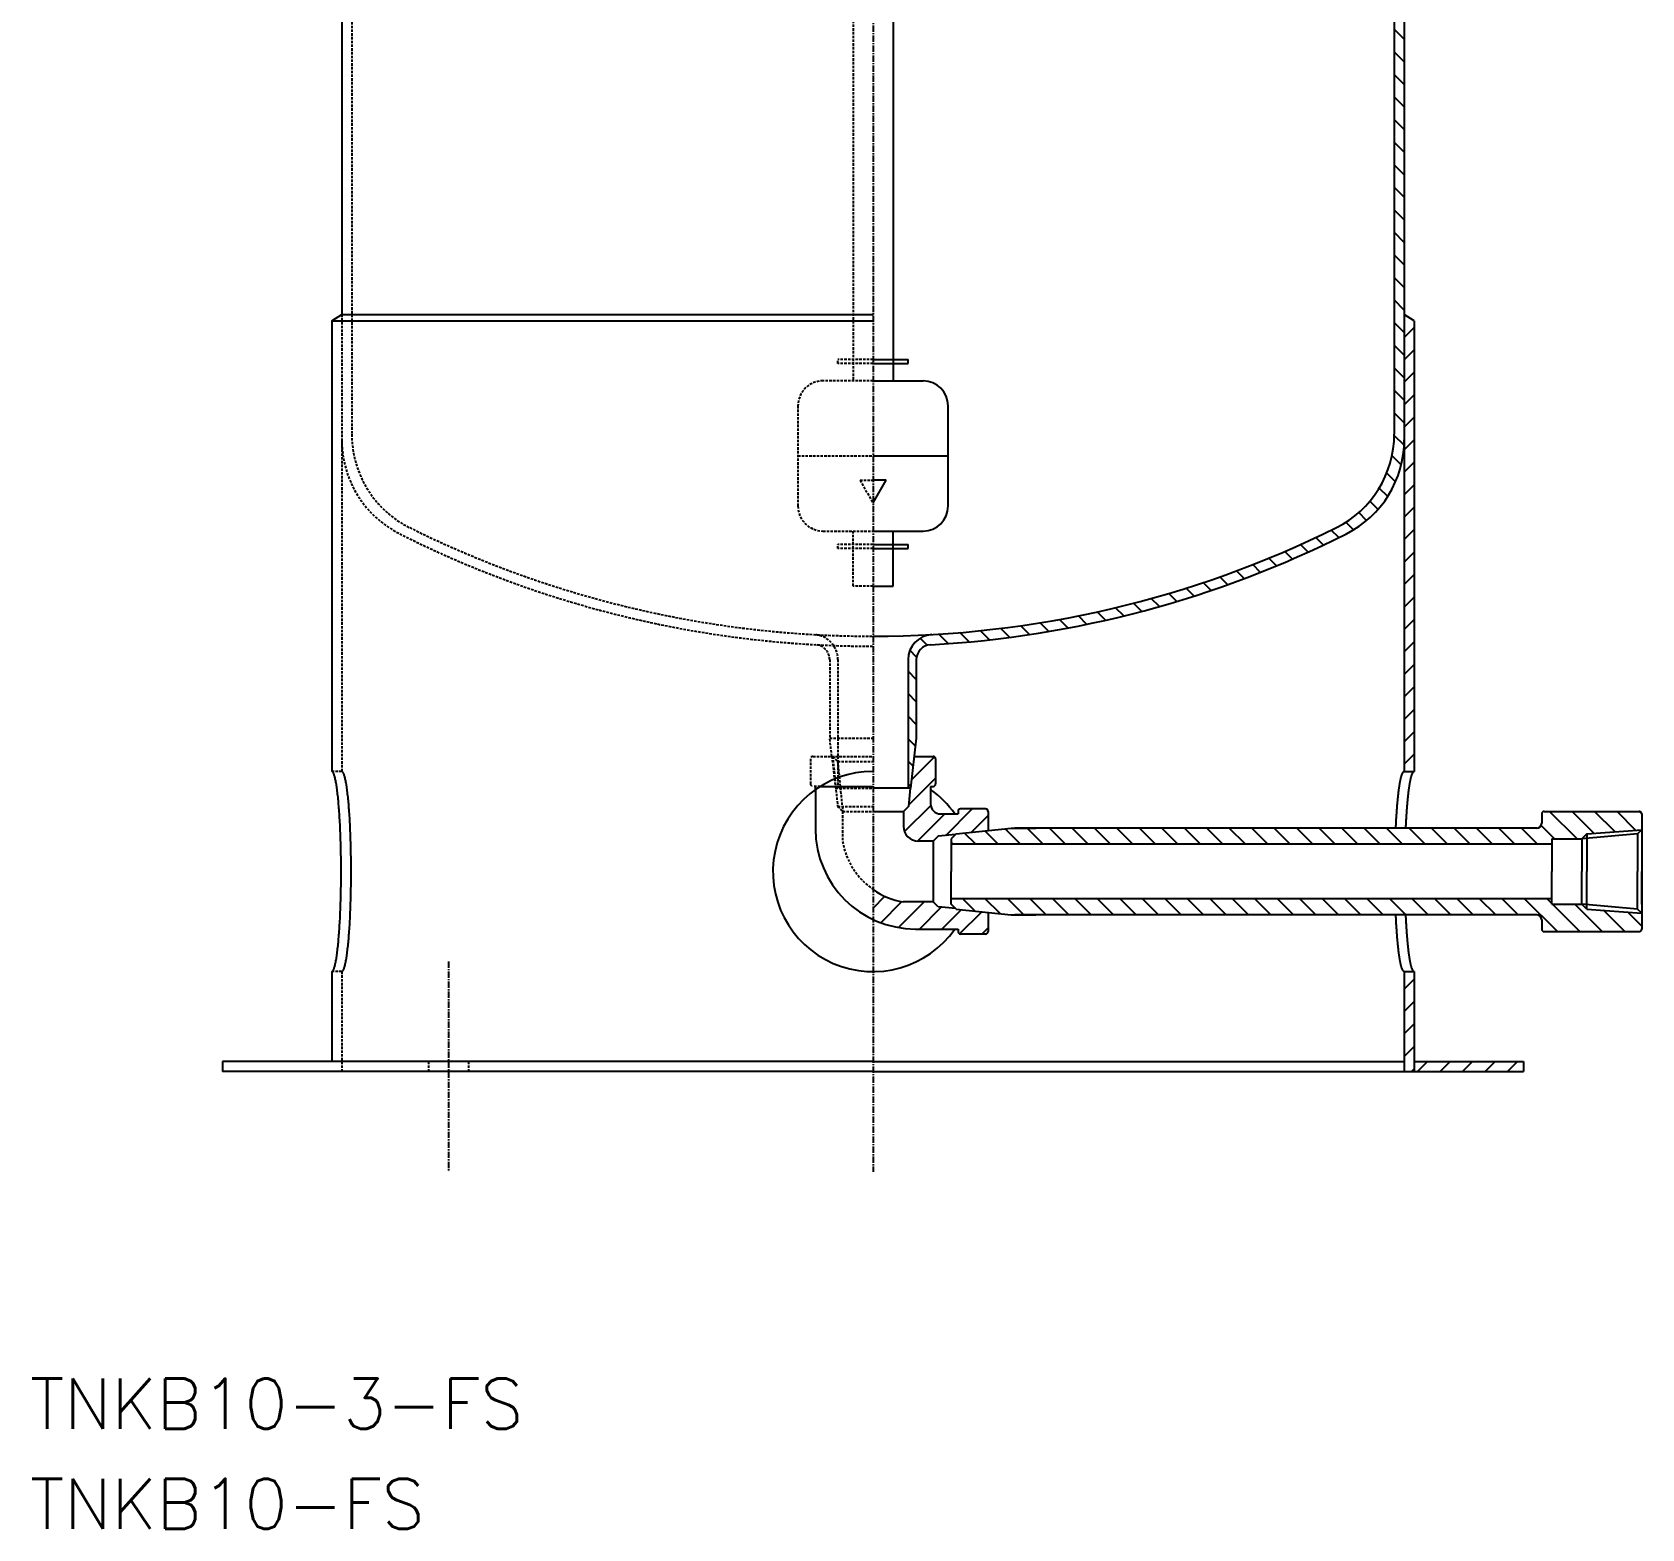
# Model space of a CAD drawing. Extents: x 248 to 570, y 18 to 1071.
# Drawn here: x 248.5 to 570.1, y 18.2 to 317.2 of the extents above; entities that cross this region are included whole.
import ezdxf

# ---------------------------------------------------------------- set-up
doc = ezdxf.new("R2010")
doc.units = 0
doc.linetypes.add('CENTER', pattern=[2, 1.25, -0.25, 0.25, -0.25])
doc.linetypes.add('DASHED', pattern=[0.75, 0.5, -0.25])
doc.layers.get('0').update_dxf_attribs({"linetype": 'CONTINUOUS'})
doc.layers.add('CENTER', color=1, linetype='CENTER')
doc.styles.get("Standard").update_dxf_attribs({"font": 'txt.shx', "bigfont": 'bigfont.shx'})

# ---------------------------------------------------------------- blocks, each defined once
blk = doc.blocks.new('*X5')
at = {"color": 0, "linetype": 'CONTINUOUS'}
for p, q in [((522.65, 260.73), (522.7, 260.78)), ((522.65, 256.24), (524.65, 258.24)), ((522.65, 251.75), (524.65, 253.75)), ((522.65, 247.26), (524.65, 249.26)), ((522.65, 242.77), (524.65, 244.77)), ((522.65, 238.28), (524.65, 240.28)), ((522.65, 233.79), (524.65, 235.79)), ((522.65, 229.3), (524.65, 231.3)), ((522.65, 224.81), (524.65, 226.81)), ((522.65, 220.32), (524.65, 222.32)), ((522.65, 215.83), (524.65, 217.83)), ((522.65, 211.34), (524.65, 213.34)), ((522.65, 206.85), (524.65, 208.85)), ((522.65, 202.36), (524.65, 204.36)), ((522.65, 197.87), (524.65, 199.87)), ((522.65, 193.38), (524.65, 195.38)), ((522.65, 188.89), (524.65, 190.89)), ((522.65, 184.4), (524.65, 186.4)), ((522.65, 179.91), (524.65, 181.91)), ((522.65, 175.42), (524.65, 177.42)), ((522.65, 170.93), (524.65, 172.93)), ((522.65, 126.03), (524.65, 128.03)), ((522.65, 121.54), (524.65, 123.54)), ((522.65, 117.05), (524.65, 119.05)), ((522.65, 112.56), (524.65, 114.56)), ((524.1, 109.52), (524.65, 110.07))]:
    blk.add_line(p, q, dxfattribs=at)
blk = doc.blocks.new('*X6')
at = {"color": 0, "linetype": 'CONTINUOUS'}
for p, q in [((557.16, 156.05), (551.69, 161.52)), ((560.57, 157.12), (556.18, 161.52)), ((564.76, 157.43), (560.67, 161.52)), ((568.94, 157.73), (565.16, 161.52)), ((570.11, 161.06), (569.65, 161.51)), ((441.5, 154.97), (438.85, 157.62)), ((445.99, 154.97), (442.91, 158.04)), ((450.48, 154.97), (447.28, 158.17)), ((454.97, 154.97), (451.77, 158.17)), ((459.46, 154.97), (456.26, 158.17)), ((463.95, 154.97), (460.75, 158.17)), ((468.44, 154.97), (465.24, 158.17)), ((472.93, 154.97), (469.73, 158.17)), ((477.42, 154.97), (474.22, 158.17)), ((481.91, 154.97), (478.71, 158.17)), ((486.4, 154.97), (483.2, 158.17)), ((490.89, 154.97), (487.69, 158.17)), ((495.38, 154.97), (492.18, 158.17)), ((499.87, 154.97), (496.67, 158.17)), ((504.36, 154.97), (501.16, 158.17)), ((508.85, 154.97), (505.65, 158.17)), ((513.34, 154.97), (510.14, 158.17)), ((517.83, 154.97), (514.63, 158.17)), ((522.32, 154.97), (519.12, 158.17)), ((526.81, 154.97), (523.61, 158.17)), ((531.3, 154.97), (528.1, 158.17)), ((535.79, 154.97), (532.59, 158.17)), ((540.28, 154.97), (537.08, 158.17)), ((544.77, 154.97), (541.57, 158.17)), ((549.26, 154.97), (546.06, 158.17)), ((552.67, 156.05), (550, 158.72)), ((432.52, 154.97), (432.11, 155.37)), ((437.01, 154.97), (434.78, 157.19)), ((436.88, 141.62), (434.43, 144.07)), ((441.89, 141.1), (438.92, 144.07)), ((446.62, 140.87), (443.42, 144.07)), ((451.11, 140.87), (447.91, 144.07)), ((455.6, 140.87), (452.4, 144.07)), ((460.09, 140.87), (456.89, 144.07)), ((464.58, 140.87), (461.38, 144.07)), ((469.07, 140.87), (465.87, 144.07)), ((473.56, 140.87), (470.36, 144.07)), ((478.05, 140.87), (474.85, 144.07)), ((482.54, 140.87), (479.34, 144.07)), ((487.03, 140.87), (483.83, 144.07)), ((491.52, 140.87), (488.32, 144.07)), ((496.01, 140.87), (492.81, 144.07)), ((500.5, 140.87), (497.3, 144.07)), ((504.99, 140.87), (501.79, 144.07)), ((509.48, 140.87), (506.28, 144.07)), ((513.97, 140.87), (510.77, 144.07)), ((518.46, 140.87), (515.26, 144.07)), ((522.95, 140.87), (519.75, 144.07)), ((527.44, 140.87), (524.24, 144.07)), ((531.93, 140.87), (528.73, 144.07)), ((536.42, 140.87), (533.22, 144.07)), ((540.91, 140.87), (537.71, 144.07)), ((545.4, 140.87), (542.2, 144.07)), ((553.24, 137.52), (546.69, 144.07)), ((552.11, 143.14), (551.18, 144.07)), ((557.73, 137.52), (552.26, 142.98)), ((562.22, 137.52), (556.75, 142.98)), ((566.71, 137.52), (562.45, 141.77)), ((570.11, 138.61), (567.29, 141.42))]:
    blk.add_line(p, q, dxfattribs=at)
blk = doc.blocks.new('*X7')
at = {"color": 0, "linetype": 'CONTINUOUS'}
for p, q in [((424.2, 167.86), (428.77, 172.44)), ((423.6, 162.78), (429, 168.18)), ((422.79, 157.48), (428.02, 162.71)), ((425.4, 155.6), (430.82, 161.02)), ((431.04, 156.74), (436.31, 162.02)), ((436.11, 157.33), (439.5, 160.72)), ((416.5, 142.21), (418.86, 144.57)), ((418.05, 139.26), (422.27, 143.49)), ((421.58, 138.31), (426.71, 143.44)), ((425.78, 138.02), (430.14, 142.38)), ((430.27, 138.02), (434.16, 141.91)), ((433.8, 137.06), (438.22, 141.48)), ((438.25, 137.02), (439.5, 138.27))]:
    blk.add_line(p, q, dxfattribs=at)
blk = doc.blocks.new('*X8')
at = {"color": 0, "linetype": 'CONTINUOUS'}
for p, q in [((525.32, 109.52), (527.32, 111.52)), ((529.81, 109.52), (531.81, 111.52)), ((534.3, 109.52), (536.3, 111.52)), ((538.79, 109.52), (540.79, 111.52)), ((543.28, 109.52), (545.28, 111.52))]:
    blk.add_line(p, q, dxfattribs=at)
blk = doc.blocks.new('*X9')
at = {"color": 0, "linetype": 'CONTINUOUS'}
for p, q in [((524, 517.3), (521.79, 519.52)), ((530.12, 506.68), (520.65, 516.14)), ((538.37, 511.95), (532.8, 517.52)), ((538.5, 516.33), (537.31, 517.52)), ((527.26, 505.03), (520.65, 511.64)), ((532.98, 508.33), (528.39, 512.92)), ((535.83, 509.98), (531.5, 514.31)), ((524.69, 503.09), (520.65, 507.13)), ((523.05, 500.23), (520.65, 502.62)), ((522.65, 496.11), (520.65, 498.11)), ((522.65, 491.61), (520.65, 493.61)), ((522.65, 487.1), (520.65, 489.1)), ((522.65, 482.59), (520.65, 484.59)), ((522.65, 478.08), (520.65, 480.08)), ((522.65, 473.57), (520.65, 475.57)), ((522.65, 469.07), (520.65, 471.07)), ((522.65, 464.56), (520.65, 466.56)), ((522.65, 460.05), (520.65, 462.05)), ((522.65, 455.54), (520.65, 457.54)), ((522.65, 451.04), (520.65, 453.04)), ((522.65, 446.53), (520.65, 448.53)), ((522.65, 442.02), (520.65, 444.02)), ((522.65, 437.51), (520.65, 439.51)), ((522.65, 433), (520.65, 435)), ((522.65, 428.5), (520.65, 430.5)), ((522.65, 423.99), (520.65, 425.99)), ((522.65, 419.48), (520.65, 421.48)), ((522.65, 414.97), (520.65, 416.97)), ((522.65, 410.46), (520.65, 412.46)), ((522.65, 405.96), (520.65, 407.96)), ((522.65, 401.45), (520.65, 403.45)), ((522.65, 396.94), (520.65, 398.94)), ((522.65, 392.43), (520.65, 394.43)), ((522.65, 387.93), (520.65, 389.93)), ((522.65, 383.42), (520.65, 385.42)), ((522.65, 378.91), (520.65, 380.91)), ((522.65, 374.4), (520.65, 376.4)), ((522.65, 369.89), (520.65, 371.89)), ((522.65, 365.39), (520.65, 367.39)), ((522.65, 360.88), (520.65, 362.88)), ((522.65, 356.37), (520.65, 358.37)), ((522.65, 351.86), (520.65, 353.86)), ((522.65, 347.36), (520.65, 349.36)), ((522.65, 342.85), (520.65, 344.85)), ((522.65, 338.34), (520.65, 340.34)), ((522.65, 333.83), (520.65, 335.83)), ((522.65, 329.32), (520.65, 331.32)), ((522.65, 324.82), (520.65, 326.82)), ((522.65, 320.31), (520.65, 322.31)), ((522.65, 315.8), (520.65, 317.8)), ((522.65, 311.29), (520.65, 313.29)), ((522.65, 306.79), (520.65, 308.79)), ((522.65, 302.28), (520.65, 304.28)), ((522.65, 297.77), (520.65, 299.77)), ((522.65, 293.26), (520.65, 295.26)), ((522.65, 288.75), (520.65, 290.75)), ((522.65, 284.25), (520.65, 286.25)), ((522.65, 279.74), (520.65, 281.74)), ((522.65, 275.23), (520.65, 277.23)), ((522.65, 270.72), (520.65, 272.72)), ((522.65, 266.22), (520.65, 268.22)), ((522.65, 261.71), (520.65, 263.71)), ((522.65, 257.2), (520.65, 259.2)), ((522.65, 252.69), (520.65, 254.69)), ((522.65, 248.18), (520.65, 250.18)), ((522.65, 243.68), (520.65, 245.68)), ((522.65, 239.17), (520.65, 241.17)), ((522.62, 234.69), (520.65, 236.66)), ((522.05, 230.76), (520.21, 232.6)), ((520.91, 227.39), (519.16, 229.14)), ((519.34, 224.44), (517.66, 226.13)), ((517.41, 221.87), (515.78, 223.5)), ((512.5, 217.77), (510.98, 219.29)), ((515.13, 219.65), (513.55, 221.22)), ((506.5, 214.75), (505, 216.25)), ((509.54, 216.22), (508.05, 217.71)), ((500.3, 211.93), (498.78, 213.45)), ((503.42, 213.32), (501.91, 214.83)), ((490.68, 208.03), (489.12, 209.59)), ((493.93, 209.29), (492.39, 210.83)), ((497.14, 210.59), (495.6, 212.12)), ((480.65, 204.54), (479.06, 206.13)), ((484.04, 205.66), (482.46, 207.24)), ((487.38, 206.82), (485.81, 208.39)), ((470.18, 201.48), (468.54, 203.12)), ((473.72, 202.45), (472.1, 204.07)), ((477.21, 203.47), (475.6, 205.08)), ((455.47, 198.16), (453.76, 199.88)), ((459.24, 198.9), (457.54, 200.6)), ((462.94, 199.71), (461.26, 201.38)), ((466.59, 200.57), (464.93, 202.22)), ((431.53, 195.05), (429.65, 196.93)), ((435.7, 195.39), (433.85, 197.24)), ((439.79, 195.81), (437.97, 197.63)), ((443.81, 196.3), (442.02, 198.09)), ((447.76, 196.85), (446, 198.62)), ((451.65, 197.47), (449.91, 199.21)), ((425.2, 192.37), (423.86, 193.71)), ((427.35, 194.73), (425.93, 196.14)), ((425.15, 187.91), (423.5, 189.56)), ((425.15, 183.4), (423.5, 185.05)), ((425.15, 178.9), (423.5, 180.55)), ((424.97, 174.57), (423.5, 176.04)), ((424.5, 170.53), (423.5, 171.53)), ((424.04, 166.49), (423.5, 167.02))]:
    blk.add_line(p, q, dxfattribs=at)

msp = doc.modelspace()

# ---------------------------------------------------------------- linework, layer by layer
at = {"color": 3, "linetype": 'DASHED'}
for p, q in [((312.35, 519.52), (312.35, 236.88)), ((412.5, 520.52), (412.5, 247.55)), ((310.35, 260.81), (310.35, 169.52)), ((409.5, 251.05), (409.5, 251.85)), ((416.5, 251.85), (409.5, 251.85)), ((416.5, 251.05), (409.5, 251.05)), ((416.5, 247.55), (406.5, 247.55)), ((401.5, 242.55), (401.5, 222.55)), ((401.5, 232.55), (416.5, 232.55)), ((413.9, 227.69), (416.5, 227.69)), ((413.9, 227.69), (416.5, 223.19)), ((406.5, 217.55), (416.5, 217.55)), ((412.5, 206.55), (412.5, 217.55)), ((416.5, 214.85), (409.5, 214.85)), ((409.5, 214.05), (409.5, 214.85)), ((416.5, 214.05), (409.5, 214.05)), ((416.5, 206.55), (412.5, 206.55)), ((407.85, 191.83), (407.85, 176.17)), ((409.5, 191.85), (409.5, 172.52)), ((408.27, 172.52), (407.85, 176.17)), ((407.85, 176.17), (416.5, 176.17)), ((404, 172.02), (404, 167.02)), ((404.5, 172.52), (416.5, 172.52)), ((408.27, 172.52), (409, 166.17)), ((408.27, 172.52), (416.5, 172.52)), ((408.27, 172.52), (416.5, 172.52)), ((408.43, 172.52), (409.43, 162.52)), ((408.43, 172.52), (409.43, 171.52)), ((409.43, 171.52), (410.43, 161.52)), ((409.43, 171.52), (416.5, 171.52)), ((409.5, 172.52), (409.5, 166.17)), ((310.35, 169.52), (308.35, 169.52)), ((405.97, 166.52), (404.5, 166.52)), ((405, 165.88), (405, 166.52)), ((409, 166.17), (416.5, 166.17)), ((409.43, 162.52), (416.5, 162.52)), ((409.43, 162.52), (410.43, 161.52)), ((410.43, 161.52), (416.5, 161.52)), ((410.43, 161.52), (410.43, 155.52)), ((310.35, 129.52), (308.35, 129.52)), ((310.35, 129.52), (310.35, 109.52)), ((327.65, 111.52), (327.65, 109.52)), ((335.65, 111.52), (335.65, 109.52))]:
    msp.add_line(p, q, dxfattribs=at)
at = {"color": 7, "linetype": 'CONTINUOUS'}
for p, q in [((420.5, 520.52), (420.5, 247.55)), ((520.65, 519.52), (520.65, 236.88)), ((310.35, 497.75), (310.35, 260.81)), ((522.65, 497.75), (522.65, 235.77)), ((308.35, 259.52), (310.35, 260.81)), ((310.35, 260.81), (416.5, 260.81)), ((524.65, 259.52), (522.65, 260.81)), ((308.35, 259.52), (308.35, 169.52)), ((308.5, 259.52), (416.5, 259.52)), ((524.65, 259.52), (524.65, 169.52)), ((416.5, 251.85), (423.5, 251.85)), ((416.5, 251.05), (423.5, 251.05)), ((423.5, 251.05), (423.5, 251.85)), ((416.5, 247.55), (426.5, 247.55)), ((431.5, 222.55), (431.5, 242.55)), ((522.65, 235.77), (522.65, 169.52)), ((416.5, 232.55), (431.5, 232.55)), ((416.5, 223.19), (419.1, 227.69)), ((419.1, 227.69), (416.5, 227.69)), ((416.5, 217.55), (426.5, 217.55)), ((420.5, 206.55), (420.5, 217.55)), ((416.5, 214.85), (423.5, 214.85)), ((416.5, 214.05), (423.5, 214.05)), ((423.5, 214.05), (423.5, 214.85)), ((416.5, 206.55), (420.5, 206.55)), ((423.5, 191.85), (423.5, 166.17)), ((425.15, 191.83), (425.15, 176.17)), ((425.15, 176.17), (424, 166.17)), ((424.73, 172.52), (428.5, 172.52)), ((429, 172.02), (429, 167.02)), ((522.65, 169.52), (524.65, 169.52)), ((405, 165.88), (405, 158.02)), ((405.97, 166.52), (416.5, 166.52)), ((424, 166.17), (416.5, 166.17)), ((423.94, 166.17), (423.57, 162.52)), ((428, 166.52), (428.5, 166.52)), ((428, 166.52), (428, 163.02)), ((416.5, 161.52), (422.57, 161.52)), ((423.57, 162.52), (422.57, 161.52)), ((422.57, 161.52), (422.57, 158.59)), ((430, 161.02), (433.5, 161.02)), ((433.5, 161.52), (433.5, 161.02)), ((439, 162.02), (434, 162.02)), ((439.5, 161.52), (439.5, 157.69)), ((550.11, 161.02), (550.11, 159.17)), ((550.61, 161.52), (569.61, 161.52)), ((570.11, 161.02), (570.11, 138.02)), ((433.1, 157.02), (444.11, 158.17)), ((444.11, 158.17), (449.05, 158.17)), ((549.11, 158.17), (444.82, 158.17)), ((559.1, 157.02), (570.11, 157.82)), ((570.11, 157.82), (569.23, 157.02)), ((428.5, 155.59), (425.57, 155.59)), ((429.5, 156.59), (428.5, 155.59)), ((428.5, 155.59), (428.5, 143.44)), ((433.02, 156.94), (429.5, 156.59)), ((433.1, 157.02), (432.11, 156.05)), ((432.11, 156.05), (432.11, 149.52)), ((449.05, 154.97), (432.11, 154.97)), ((552.11, 154.97), (444.82, 154.97)), ((552.11, 156.05), (552.11, 149.52)), ((552.11, 156.05), (558.11, 156.05)), ((559.1, 157.02), (558.11, 156.05)), ((569.23, 157.02), (558.11, 156.05)), ((558.11, 156.05), (558.11, 149.52)), ((559.1, 157.02), (559.1, 149.52)), ((569.23, 157.02), (569.23, 149.52)), ((432.11, 142.98), (432.11, 149.52)), ((552.11, 142.98), (552.11, 149.52)), ((558.11, 142.98), (558.11, 149.52)), ((559.1, 142.02), (559.1, 149.52)), ((569.23, 142.02), (569.23, 149.52)), ((570.11, 142.98), (570.11, 149.52)), ((570.11, 142.98), (570.11, 149.52)), ((570.11, 142.98), (570.11, 149.52)), ((428.5, 143.44), (422.5, 143.44)), ((429.5, 142.44), (428.5, 143.44)), ((433.02, 142.09), (429.5, 142.44)), ((449.05, 144.07), (432.11, 144.07)), ((433.1, 142.02), (432.11, 142.98)), ((433.1, 142.02), (444.11, 140.87)), ((552.11, 144.07), (444.82, 144.07)), ((552.11, 142.98), (558.11, 142.98)), ((559.1, 142.02), (558.11, 142.98)), ((569.23, 142.02), (558.11, 142.98)), ((559.1, 142.02), (570.11, 141.22)), ((570.11, 141.22), (569.23, 142.02)), ((439.5, 141.35), (439.5, 137.52)), ((444.11, 140.87), (449.05, 140.87)), ((549.11, 140.87), (444.82, 140.87)), ((550.11, 139.87), (550.11, 138.02)), ((425, 138.02), (433.5, 138.02)), ((433.5, 138.02), (433.5, 137.52)), ((439, 137.02), (434, 137.02)), ((550.61, 137.52), (569.61, 137.52)), ((308.35, 129.52), (308.35, 111.52)), ((522.65, 129.52), (522.65, 109.52)), ((522.65, 129.52), (524.65, 129.52)), ((524.65, 129.52), (524.65, 109.52)), ((416.5, 111.52), (286.5, 111.52)), ((286.5, 111.52), (286.5, 109.52)), ((416.5, 109.52), (286.5, 109.52)), ((416.5, 111.52), (522.49, 111.52)), ((416.5, 109.52), (546.5, 109.52)), ((524.49, 111.52), (542.69, 111.52)), ((524.49, 111.52), (546.5, 111.52)), ((546.5, 111.52), (546.5, 109.52))]:
    msp.add_line(p, q, dxfattribs=at)
for points in [[(308.35, 129.52, 0), (308.4, 129.52, 0), (308.44, 129.54, 0), (308.49, 129.57, 0), (308.53, 129.61, 0), (308.58, 129.67, 0), (308.62, 129.73, 0), (308.67, 129.81, 0), (308.71, 129.9, 0), (308.76, 130, 0), (308.8, 130.12, 0), (308.85, 130.24, 0), (308.89, 130.38, 0), (308.94, 130.53, 0), (308.98, 130.69, 0), (309.02, 130.86, 0), (309.06, 131.04, 0), (309.11, 131.23, 0), (309.15, 131.44, 0), (309.19, 131.65, 0), (309.23, 131.88, 0), (309.27, 132.12, 0), (309.31, 132.36, 0), (309.35, 132.62, 0), (309.39, 132.89, 0), (309.43, 133.16, 0), (309.46, 133.45, 0), (309.5, 133.75, 0), (309.53, 134.06, 0), (309.57, 134.37, 0), (309.6, 134.7, 0), (309.64, 135.03, 0), (309.67, 135.37, 0), (309.7, 135.73, 0), (309.73, 136.09, 0), (309.76, 136.45, 0), (309.79, 136.83, 0), (309.82, 137.21, 0), (309.85, 137.6, 0), (309.88, 138, 0), (309.9, 138.41, 0), (309.93, 138.82, 0), (309.95, 139.23, 0), (309.97, 139.66, 0), (310, 140.09, 0), (310.02, 140.52, 0), (310.04, 140.97, 0), (310.06, 141.41, 0), (310.07, 141.86, 0), (310.09, 142.32, 0), (310.11, 142.78, 0), (310.12, 143.24, 0), (310.14, 143.71, 0), (310.15, 144.18, 0), (310.16, 144.66, 0), (310.17, 145.13, 0), (310.18, 145.62, 0), (310.19, 146.1, 0), (310.2, 146.58, 0), (310.2, 147.07, 0), (310.21, 147.56, 0), (310.21, 148.04, 0), (310.21, 148.53, 0), (310.22, 149.03, 0), (310.22, 149.52, 0), (310.22, 150.01, 0), (310.21, 150.5, 0), (310.21, 150.99, 0), (310.21, 151.48, 0), (310.2, 151.97, 0), (310.2, 152.45, 0), (310.19, 152.94, 0), (310.18, 153.42, 0), (310.17, 153.9, 0), (310.16, 154.38, 0), (310.15, 154.85, 0), (310.14, 155.32, 0), (310.12, 155.79, 0), (310.11, 156.25, 0), (310.09, 156.71, 0), (310.07, 157.17, 0), (310.06, 157.62, 0), (310.04, 158.07, 0), (310.02, 158.51, 0), (310, 158.94, 0), (309.97, 159.37, 0), (309.95, 159.8, 0), (309.93, 160.22, 0), (309.9, 160.63, 0), (309.88, 161.03, 0), (309.85, 161.43, 0), (309.82, 161.82, 0), (309.79, 162.2, 0), (309.76, 162.58, 0), (309.73, 162.95, 0), (309.7, 163.31, 0), (309.67, 163.66, 0), (309.64, 164, 0), (309.6, 164.34, 0), (309.57, 164.66, 0), (309.53, 164.98, 0), (309.5, 165.28, 0), (309.46, 165.58, 0), (309.43, 165.87, 0), (309.39, 166.15, 0), (309.35, 166.41, 0), (309.31, 166.67, 0), (309.27, 166.92, 0), (309.23, 167.16, 0), (309.19, 167.38, 0), (309.15, 167.6, 0), (309.11, 167.8, 0), (309.06, 167.99, 0), (309.02, 168.18, 0), (308.98, 168.35, 0), (308.94, 168.51, 0), (308.89, 168.66, 0), (308.85, 168.79, 0), (308.8, 168.92, 0), (308.76, 169.03, 0), (308.71, 169.13, 0), (308.67, 169.22, 0), (308.62, 169.3, 0), (308.58, 169.37, 0), (308.53, 169.42, 0), (308.49, 169.46, 0), (308.44, 169.49, 0), (308.4, 169.51, 0), (308.35, 169.52, 0)], [(520.97, 158.17, 0), (520.98, 158.32, 0), (520.98, 158.48, 0), (520.99, 158.64, 0), (521, 158.79, 0), (521.01, 158.95, 0), (521.01, 159.1, 0), (521.02, 159.26, 0), (521.03, 159.41, 0), (521.04, 159.56, 0), (521.05, 159.71, 0), (521.05, 159.87, 0), (521.06, 160.01, 0), (521.07, 160.16, 0), (521.08, 160.31, 0), (521.09, 160.46, 0), (521.1, 160.61, 0), (521.11, 160.75, 0), (521.12, 160.9, 0), (521.13, 161.04, 0), (521.14, 161.18, 0), (521.14, 161.32, 0), (521.15, 161.47, 0), (521.16, 161.61, 0), (521.17, 161.75, 0), (521.18, 161.88, 0), (521.2, 162.02, 0), (521.21, 162.16, 0), (521.22, 162.29, 0), (521.23, 162.43, 0), (521.24, 162.56, 0), (521.25, 162.69, 0), (521.26, 162.83, 0), (521.27, 162.96, 0), (521.28, 163.09, 0), (521.29, 163.22, 0), (521.3, 163.34, 0), (521.31, 163.47, 0), (521.33, 163.59, 0), (521.34, 163.72, 0), (521.35, 163.84, 0), (521.36, 163.96, 0), (521.37, 164.08, 0), (521.38, 164.2, 0), (521.4, 164.32, 0), (521.41, 164.44, 0), (521.42, 164.56, 0), (521.43, 164.67, 0), (521.45, 164.78, 0), (521.46, 164.9, 0), (521.47, 165.01, 0), (521.48, 165.12, 0), (521.5, 165.23, 0), (521.51, 165.34, 0), (521.52, 165.44, 0), (521.54, 165.55, 0), (521.55, 165.65, 0), (521.56, 165.76, 0), (521.58, 165.86, 0), (521.59, 165.96, 0), (521.6, 166.06, 0), (521.62, 166.16, 0), (521.63, 166.25, 0), (521.64, 166.35, 0), (521.66, 166.44, 0), (521.67, 166.54, 0), (521.68, 166.63, 0), (521.7, 166.72, 0), (521.71, 166.81, 0), (521.73, 166.89, 0), (521.74, 166.98, 0), (521.76, 167.06, 0), (521.77, 167.15, 0), (521.78, 167.23, 0), (521.8, 167.31, 0), (521.81, 167.39, 0), (521.83, 167.47, 0), (521.84, 167.55, 0), (521.86, 167.62, 0), (521.87, 167.69, 0), (521.89, 167.77, 0), (521.9, 167.84, 0), (521.92, 167.91, 0), (521.93, 167.98, 0), (521.95, 168.04, 0), (521.96, 168.11, 0), (521.98, 168.17, 0), (521.99, 168.24, 0), (522.01, 168.3, 0), (522.02, 168.36, 0), (522.04, 168.41, 0), (522.06, 168.47, 0), (522.07, 168.53, 0), (522.09, 168.58, 0), (522.1, 168.63, 0), (522.12, 168.68, 0), (522.13, 168.73, 0), (522.15, 168.78, 0), (522.16, 168.83, 0), (522.18, 168.87, 0), (522.2, 168.92, 0), (522.21, 168.96, 0), (522.23, 169, 0), (522.25, 169.04, 0), (522.26, 169.07, 0), (522.28, 169.11, 0), (522.29, 169.15, 0), (522.31, 169.18, 0), (522.33, 169.21, 0), (522.34, 169.24, 0), (522.36, 169.27, 0), (522.37, 169.29, 0), (522.39, 169.32, 0), (522.41, 169.34, 0), (522.42, 169.37, 0), (522.44, 169.39, 0), (522.46, 169.41, 0), (522.47, 169.42, 0), (522.49, 169.44, 0), (522.5, 169.45, 0), (522.52, 169.47, 0), (522.54, 169.48, 0), (522.55, 169.49, 0), (522.57, 169.5, 0), (522.59, 169.5, 0), (522.6, 169.51, 0), (522.62, 169.51, 0), (522.63, 169.52, 0), (522.65, 169.52, 0)], [(522.97, 158.17, 0), (522.98, 158.32, 0), (522.98, 158.48, 0), (522.99, 158.64, 0), (523, 158.79, 0), (523.01, 158.95, 0), (523.01, 159.1, 0), (523.02, 159.26, 0), (523.03, 159.41, 0), (523.04, 159.56, 0), (523.05, 159.71, 0), (523.05, 159.87, 0), (523.06, 160.01, 0), (523.07, 160.16, 0), (523.08, 160.31, 0), (523.09, 160.46, 0), (523.1, 160.61, 0), (523.11, 160.75, 0), (523.12, 160.9, 0), (523.13, 161.04, 0), (523.14, 161.18, 0), (523.14, 161.32, 0), (523.15, 161.47, 0), (523.16, 161.61, 0), (523.17, 161.75, 0), (523.18, 161.88, 0), (523.2, 162.02, 0), (523.21, 162.16, 0), (523.22, 162.29, 0), (523.23, 162.43, 0), (523.24, 162.56, 0), (523.25, 162.69, 0), (523.26, 162.83, 0), (523.27, 162.96, 0), (523.28, 163.09, 0), (523.29, 163.22, 0), (523.3, 163.34, 0), (523.31, 163.47, 0), (523.33, 163.59, 0), (523.34, 163.72, 0), (523.35, 163.84, 0), (523.36, 163.96, 0), (523.37, 164.08, 0), (523.38, 164.2, 0), (523.4, 164.32, 0), (523.41, 164.44, 0), (523.42, 164.56, 0), (523.43, 164.67, 0), (523.45, 164.78, 0), (523.46, 164.9, 0), (523.47, 165.01, 0), (523.48, 165.12, 0), (523.5, 165.23, 0), (523.51, 165.34, 0), (523.52, 165.44, 0), (523.54, 165.55, 0), (523.55, 165.65, 0), (523.56, 165.76, 0), (523.58, 165.86, 0), (523.59, 165.96, 0), (523.6, 166.06, 0), (523.62, 166.16, 0), (523.63, 166.25, 0), (523.64, 166.35, 0), (523.66, 166.44, 0), (523.67, 166.54, 0), (523.68, 166.63, 0), (523.7, 166.72, 0), (523.71, 166.81, 0), (523.73, 166.89, 0), (523.74, 166.98, 0), (523.76, 167.06, 0), (523.77, 167.15, 0), (523.78, 167.23, 0), (523.8, 167.31, 0), (523.81, 167.39, 0), (523.83, 167.47, 0), (523.84, 167.55, 0), (523.86, 167.62, 0), (523.87, 167.69, 0), (523.89, 167.77, 0), (523.9, 167.84, 0), (523.92, 167.91, 0), (523.93, 167.98, 0), (523.95, 168.04, 0), (523.96, 168.11, 0), (523.98, 168.17, 0), (523.99, 168.24, 0), (524.01, 168.3, 0), (524.02, 168.36, 0), (524.04, 168.41, 0), (524.06, 168.47, 0), (524.07, 168.53, 0), (524.09, 168.58, 0), (524.1, 168.63, 0), (524.12, 168.68, 0), (524.13, 168.73, 0), (524.15, 168.78, 0), (524.16, 168.83, 0), (524.18, 168.87, 0), (524.2, 168.92, 0), (524.21, 168.96, 0), (524.23, 169, 0), (524.24, 169.04, 0), (524.26, 169.07, 0), (524.28, 169.11, 0), (524.29, 169.15, 0), (524.31, 169.18, 0), (524.33, 169.21, 0), (524.34, 169.24, 0), (524.36, 169.27, 0), (524.37, 169.29, 0), (524.39, 169.32, 0), (524.41, 169.34, 0), (524.42, 169.37, 0), (524.44, 169.39, 0), (524.46, 169.41, 0), (524.47, 169.42, 0), (524.49, 169.44, 0), (524.5, 169.45, 0), (524.52, 169.47, 0), (524.54, 169.48, 0), (524.55, 169.49, 0), (524.57, 169.5, 0), (524.59, 169.5, 0), (524.6, 169.51, 0), (524.62, 169.51, 0), (524.63, 169.52, 0), (524.65, 169.52, 0)], [(522.65, 129.52, 0), (522.63, 129.52, 0), (522.62, 129.52, 0), (522.6, 129.52, 0), (522.59, 129.53, 0), (522.57, 129.54, 0), (522.55, 129.54, 0), (522.54, 129.55, 0), (522.52, 129.57, 0), (522.5, 129.58, 0), (522.49, 129.59, 0), (522.47, 129.61, 0), (522.46, 129.63, 0), (522.44, 129.65, 0), (522.42, 129.67, 0), (522.41, 129.69, 0), (522.39, 129.71, 0), (522.37, 129.74, 0), (522.36, 129.77, 0), (522.34, 129.79, 0), (522.33, 129.82, 0), (522.31, 129.85, 0), (522.29, 129.89, 0), (522.28, 129.92, 0), (522.26, 129.96, 0), (522.25, 130, 0), (522.23, 130.03, 0), (522.21, 130.08, 0), (522.2, 130.12, 0), (522.18, 130.16, 0), (522.16, 130.21, 0), (522.15, 130.25, 0), (522.13, 130.3, 0), (522.12, 130.35, 0), (522.1, 130.4, 0), (522.09, 130.45, 0), (522.07, 130.51, 0), (522.06, 130.56, 0), (522.04, 130.62, 0), (522.02, 130.68, 0), (522.01, 130.74, 0), (521.99, 130.8, 0), (521.98, 130.86, 0), (521.96, 130.92, 0), (521.95, 130.99, 0), (521.93, 131.06, 0), (521.92, 131.12, 0), (521.9, 131.19, 0), (521.89, 131.27, 0), (521.87, 131.34, 0), (521.86, 131.41, 0), (521.84, 131.49, 0), (521.83, 131.56, 0), (521.81, 131.64, 0), (521.8, 131.72, 0), (521.78, 131.8, 0), (521.77, 131.88, 0), (521.76, 131.97, 0), (521.74, 132.05, 0), (521.73, 132.14, 0), (521.71, 132.23, 0), (521.7, 132.32, 0), (521.68, 132.41, 0), (521.67, 132.5, 0), (521.66, 132.59, 0), (521.64, 132.68, 0), (521.63, 132.78, 0), (521.62, 132.88, 0), (521.6, 132.97, 0), (521.59, 133.07, 0), (521.58, 133.17, 0), (521.56, 133.28, 0), (521.55, 133.38, 0), (521.54, 133.48, 0), (521.52, 133.59, 0), (521.51, 133.7, 0), (521.5, 133.8, 0), (521.48, 133.91, 0), (521.47, 134.02, 0), (521.46, 134.13, 0), (521.45, 134.25, 0), (521.43, 134.36, 0), (521.42, 134.48, 0), (521.41, 134.59, 0), (521.4, 134.71, 0), (521.38, 134.83, 0), (521.37, 134.95, 0), (521.36, 135.07, 0), (521.35, 135.19, 0), (521.34, 135.31, 0), (521.33, 135.44, 0), (521.31, 135.56, 0), (521.3, 135.69, 0), (521.29, 135.82, 0), (521.28, 135.95, 0), (521.27, 136.08, 0), (521.26, 136.21, 0), (521.25, 136.34, 0), (521.24, 136.47, 0), (521.23, 136.6, 0), (521.22, 136.74, 0), (521.21, 136.88, 0), (521.2, 137.01, 0), (521.18, 137.15, 0), (521.17, 137.29, 0), (521.16, 137.43, 0), (521.15, 137.57, 0), (521.14, 137.71, 0), (521.14, 137.85, 0), (521.13, 137.99, 0), (521.12, 138.14, 0), (521.11, 138.28, 0), (521.1, 138.43, 0), (521.09, 138.57, 0), (521.08, 138.72, 0), (521.07, 138.87, 0), (521.06, 139.02, 0), (521.05, 139.17, 0), (521.05, 139.32, 0), (521.04, 139.47, 0), (521.03, 139.62, 0), (521.02, 139.78, 0), (521.01, 139.93, 0), (521.01, 140.08, 0), (521, 140.24, 0), (520.99, 140.4, 0), (520.98, 140.55, 0), (520.98, 140.71, 0), (520.97, 140.87, 0)], [(524.65, 129.52, 0), (524.63, 129.52, 0), (524.62, 129.52, 0), (524.6, 129.52, 0), (524.59, 129.53, 0), (524.57, 129.54, 0), (524.55, 129.54, 0), (524.54, 129.55, 0), (524.52, 129.57, 0), (524.5, 129.58, 0), (524.49, 129.59, 0), (524.47, 129.61, 0), (524.46, 129.63, 0), (524.44, 129.65, 0), (524.42, 129.67, 0), (524.41, 129.69, 0), (524.39, 129.71, 0), (524.37, 129.74, 0), (524.36, 129.77, 0), (524.34, 129.79, 0), (524.33, 129.82, 0), (524.31, 129.85, 0), (524.29, 129.89, 0), (524.28, 129.92, 0), (524.26, 129.96, 0), (524.24, 130, 0), (524.23, 130.03, 0), (524.21, 130.08, 0), (524.2, 130.12, 0), (524.18, 130.16, 0), (524.16, 130.21, 0), (524.15, 130.25, 0), (524.13, 130.3, 0), (524.12, 130.35, 0), (524.1, 130.4, 0), (524.09, 130.45, 0), (524.07, 130.51, 0), (524.06, 130.56, 0), (524.04, 130.62, 0), (524.02, 130.68, 0), (524.01, 130.74, 0), (523.99, 130.8, 0), (523.98, 130.86, 0), (523.96, 130.92, 0), (523.95, 130.99, 0), (523.93, 131.06, 0), (523.92, 131.12, 0), (523.9, 131.19, 0), (523.89, 131.27, 0), (523.87, 131.34, 0), (523.86, 131.41, 0), (523.84, 131.49, 0), (523.83, 131.56, 0), (523.81, 131.64, 0), (523.8, 131.72, 0), (523.78, 131.8, 0), (523.77, 131.88, 0), (523.76, 131.97, 0), (523.74, 132.05, 0), (523.73, 132.14, 0), (523.71, 132.23, 0), (523.7, 132.32, 0), (523.68, 132.41, 0), (523.67, 132.5, 0), (523.66, 132.59, 0), (523.64, 132.68, 0), (523.63, 132.78, 0), (523.62, 132.88, 0), (523.6, 132.97, 0), (523.59, 133.07, 0), (523.58, 133.17, 0), (523.56, 133.28, 0), (523.55, 133.38, 0), (523.54, 133.48, 0), (523.52, 133.59, 0), (523.51, 133.7, 0), (523.5, 133.8, 0), (523.48, 133.91, 0), (523.47, 134.02, 0), (523.46, 134.13, 0), (523.45, 134.25, 0), (523.43, 134.36, 0), (523.42, 134.48, 0), (523.41, 134.59, 0), (523.4, 134.71, 0), (523.38, 134.83, 0), (523.37, 134.95, 0), (523.36, 135.07, 0), (523.35, 135.19, 0), (523.34, 135.31, 0), (523.33, 135.44, 0), (523.31, 135.56, 0), (523.3, 135.69, 0), (523.29, 135.82, 0), (523.28, 135.95, 0), (523.27, 136.08, 0), (523.26, 136.21, 0), (523.25, 136.34, 0), (523.24, 136.47, 0), (523.23, 136.6, 0), (523.22, 136.74, 0), (523.21, 136.88, 0), (523.2, 137.01, 0), (523.18, 137.15, 0), (523.17, 137.29, 0), (523.16, 137.43, 0), (523.15, 137.57, 0), (523.14, 137.71, 0), (523.14, 137.85, 0), (523.13, 137.99, 0), (523.12, 138.14, 0), (523.11, 138.28, 0), (523.1, 138.43, 0), (523.09, 138.57, 0), (523.08, 138.72, 0), (523.07, 138.87, 0), (523.06, 139.02, 0), (523.05, 139.17, 0), (523.05, 139.32, 0), (523.04, 139.47, 0), (523.03, 139.62, 0), (523.02, 139.78, 0), (523.01, 139.93, 0), (523.01, 140.08, 0), (523, 140.24, 0), (522.99, 140.4, 0), (522.98, 140.55, 0), (522.98, 140.71, 0), (522.97, 140.87, 0)]]:
    msp.add_polyline3d(points, dxfattribs=at)
at = {"color": 3, "linetype": 'DASHED'}
msp.add_polyline3d([(310.35, 129.52, 0), (310.4, 129.52, 0), (310.44, 129.54, 0), (310.49, 129.57, 0), (310.53, 129.61, 0), (310.58, 129.67, 0), (310.62, 129.73, 0), (310.67, 129.81, 0), (310.71, 129.9, 0), (310.76, 130, 0), (310.8, 130.12, 0), (310.85, 130.24, 0), (310.89, 130.38, 0), (310.94, 130.53, 0), (310.98, 130.69, 0), (311.02, 130.86, 0), (311.06, 131.04, 0), (311.11, 131.23, 0), (311.15, 131.44, 0), (311.19, 131.65, 0), (311.23, 131.88, 0), (311.27, 132.12, 0), (311.31, 132.36, 0), (311.35, 132.62, 0), (311.39, 132.89, 0), (311.43, 133.16, 0), (311.46, 133.45, 0), (311.5, 133.75, 0), (311.53, 134.06, 0), (311.57, 134.37, 0), (311.6, 134.7, 0), (311.64, 135.03, 0), (311.67, 135.37, 0), (311.7, 135.73, 0), (311.73, 136.09, 0), (311.76, 136.45, 0), (311.79, 136.83, 0), (311.82, 137.21, 0), (311.85, 137.6, 0), (311.88, 138, 0), (311.9, 138.41, 0), (311.93, 138.82, 0), (311.95, 139.23, 0), (311.97, 139.66, 0), (312, 140.09, 0), (312.02, 140.52, 0), (312.04, 140.97, 0), (312.06, 141.41, 0), (312.07, 141.86, 0), (312.09, 142.32, 0), (312.11, 142.78, 0), (312.12, 143.24, 0), (312.14, 143.71, 0), (312.15, 144.18, 0), (312.16, 144.66, 0), (312.17, 145.13, 0), (312.18, 145.62, 0), (312.19, 146.1, 0), (312.2, 146.58, 0), (312.2, 147.07, 0), (312.21, 147.56, 0), (312.21, 148.04, 0), (312.21, 148.53, 0), (312.22, 149.03, 0), (312.22, 149.52, 0), (312.22, 150.01, 0), (312.21, 150.5, 0), (312.21, 150.99, 0), (312.21, 151.48, 0), (312.2, 151.97, 0), (312.2, 152.45, 0), (312.19, 152.94, 0), (312.18, 153.42, 0), (312.17, 153.9, 0), (312.16, 154.38, 0), (312.15, 154.85, 0), (312.14, 155.32, 0), (312.12, 155.79, 0), (312.11, 156.25, 0), (312.09, 156.71, 0), (312.07, 157.17, 0), (312.06, 157.62, 0), (312.04, 158.07, 0), (312.02, 158.51, 0), (312, 158.94, 0), (311.97, 159.37, 0), (311.95, 159.8, 0), (311.93, 160.22, 0), (311.9, 160.63, 0), (311.88, 161.03, 0), (311.85, 161.43, 0), (311.82, 161.82, 0), (311.79, 162.2, 0), (311.76, 162.58, 0), (311.73, 162.95, 0), (311.7, 163.31, 0), (311.67, 163.66, 0), (311.64, 164, 0), (311.6, 164.34, 0), (311.57, 164.66, 0), (311.53, 164.98, 0), (311.5, 165.28, 0), (311.46, 165.58, 0), (311.43, 165.87, 0), (311.39, 166.15, 0), (311.35, 166.41, 0), (311.31, 166.67, 0), (311.27, 166.92, 0), (311.23, 167.16, 0), (311.19, 167.38, 0), (311.15, 167.6, 0), (311.11, 167.8, 0), (311.06, 167.99, 0), (311.02, 168.18, 0), (310.98, 168.35, 0), (310.94, 168.51, 0), (310.89, 168.66, 0), (310.85, 168.79, 0), (310.8, 168.92, 0), (310.76, 169.03, 0), (310.71, 169.13, 0), (310.67, 169.22, 0), (310.62, 169.3, 0), (310.58, 169.37, 0), (310.53, 169.42, 0), (310.49, 169.46, 0), (310.44, 169.49, 0), (310.4, 169.51, 0), (310.35, 169.52, 0)], dxfattribs=at)
for centre, radius, start, end in [((406.5, 242.55), 5, 90, 180), ((331.38, 235.77), 21.03, 180, 243.2738), ((333.18, 236.88), 20.83, 180, 243.6122), ((406.5, 222.55), 5, 180, 270), ((416.5, 404.82), 210.3, 243.2738, 270), ((416.5, 404.82), 208.3, 243.6122, 270), ((404.5, 191.85), 5, 0, 86.7749), ((404.85, 191.83), 3, 0, 86.8691), ((404.5, 172.02), 0.5, 90, 180), ((404.5, 167.02), 0.5, 180, 270), ((425, 158.02), 14.79, 189.7336, 234.9113)]:
    msp.add_arc(centre, radius, start, end, dxfattribs=at)
at = {"color": 7, "linetype": 'CONTINUOUS'}
for centre, radius, start, end in [((426.5, 242.55), 5, 0, 90), ((499.82, 236.88), 20.83, 296.3878, 0), ((501.62, 235.77), 21.03, 296.7262, 0), ((426.5, 222.55), 5, 270, 0), ((416.5, 404.82), 208.3, 270, 296.3878), ((416.5, 404.82), 210.3, 273.1309, 296.7262), ((428.5, 191.85), 5, 93.2251, 180), ((428.15, 191.83), 3, 93.1309, 180), ((428.5, 172.02), 0.5, 0, 90), ((416.5, 149.52), 20, 90, 324.9004), ((416.5, 149.52), 20, 35.0996, 54.9004), ((428.5, 167.02), 0.5, 270, 0), ((430, 163.02), 2, 180, 270), ((434, 161.52), 0.5, 90, 180), ((439, 161.52), 0.5, 0, 90), ((550.61, 161.02), 0.5, 90, 180), ((569.61, 161.02), 0.5, 0, 90), ((425, 158.02), 20, 180, 270), ((425.57, 158.59), 3, 180, 270), ((549.11, 159.17), 1, 270, 0), ((425, 158.02), 14.79, 234.9113, 260.2664), ((549.11, 139.87), 1, 0, 90), ((434, 137.52), 0.5, 180, 270), ((439, 137.52), 0.5, 270, 0), ((550.61, 138.02), 0.5, 180, 270), ((569.61, 138.02), 0.5, 270, 0)]:
    msp.add_arc(centre, radius, start, end, dxfattribs=at)
msp.add_point((416.5, 149.52), dxfattribs=at)
at = {"layer": 'CENTER', "color": 1, "linetype": 'CENTER'}
for p, q in [((416.5, 606.55), (416.5, 89.52)), ((331.65, 131.52), (331.65, 89.52))]:
    msp.add_line(p, q, dxfattribs=at)

# ---------------------------------------------------------------- block references
at = {"color": 7, "linetype": 'CONTINUOUS'}
for name in ['*X9', '*X5', '*X7', '*X6', '*X8']:
    msp.add_blockref(name, (0, 0), dxfattribs=at)

# ---------------------------------------------------------------- texts
for s, p in [('TNKB10-3-FS', (248.07, 38.18)), ('TNKB10-FS', (248.07, 18.18))]:
    msp.add_text(s, height=10, dxfattribs=at).set_placement(p)

doc.saveas('drawing.dxf')
